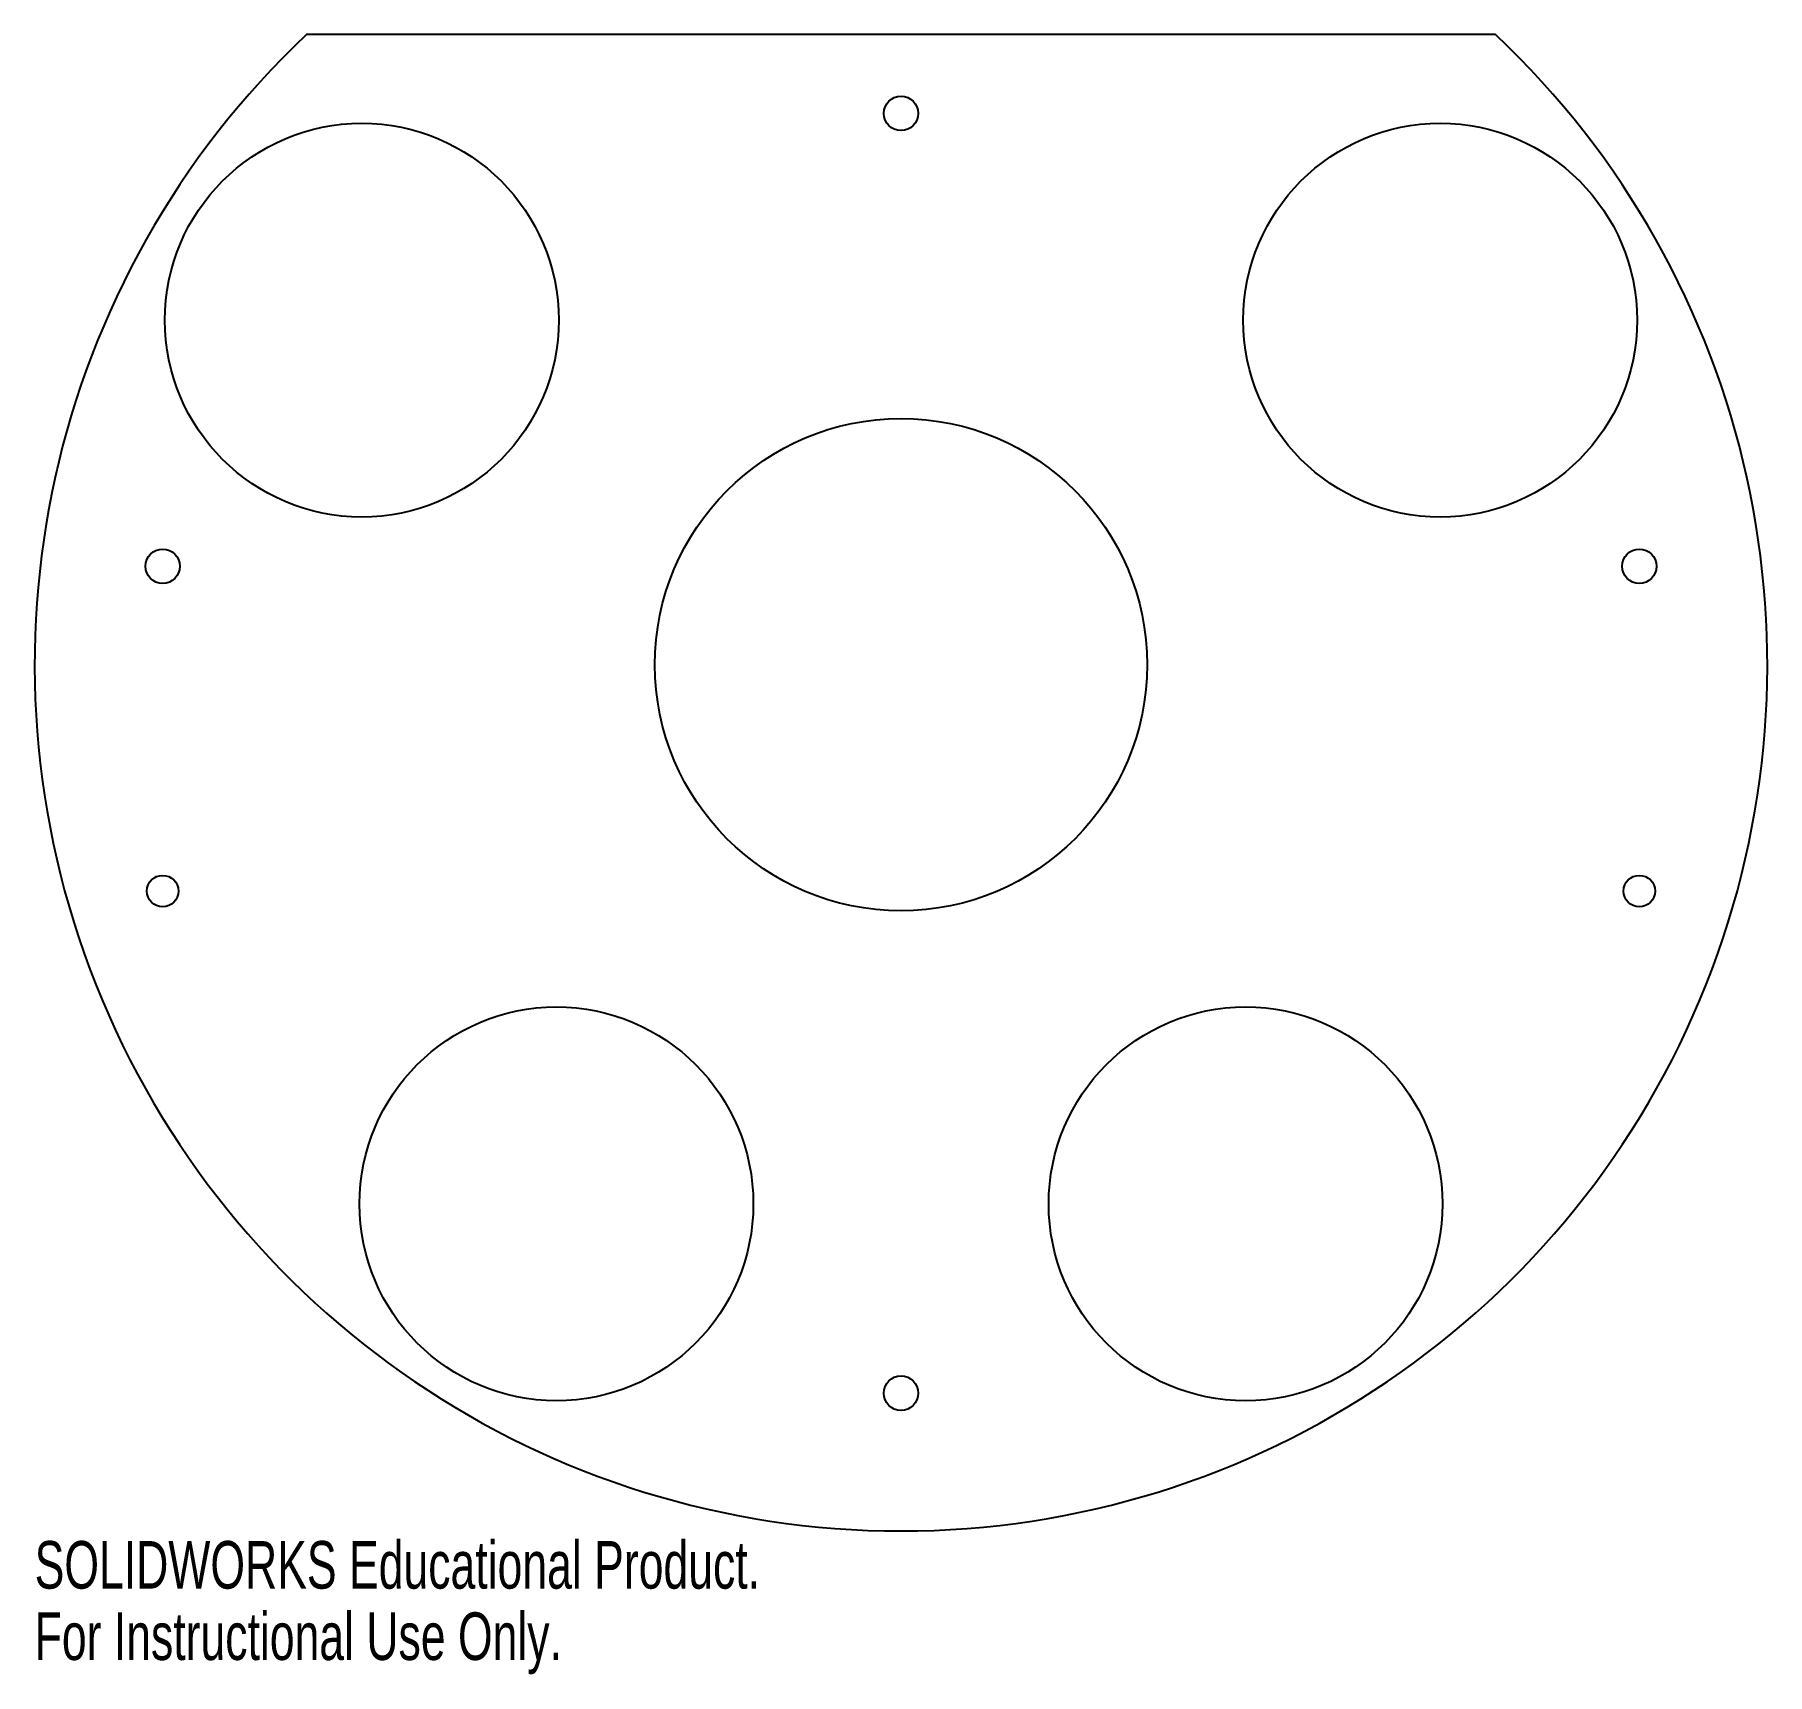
# Model space of a CAD drawing. Header units: millimetres. Extents: x -88 to 88, y -103 to 64.
import ezdxf

# ---------------------------------------------------------------- set-up
doc = ezdxf.new("R2010")
doc.units = ezdxf.units.MM
doc.styles.add('SLDTEXTSTYLE0', font='TXT', dxfattribs={"width": 0.7})

msp = doc.modelspace()

# ---------------------------------------------------------------- linework, layer by layer
at = {"color": 7, "linetype": 'Continuous', "lineweight": 25}
msp.add_line((60.4, 64), (-60.4, 64), dxfattribs=at)
for centre, radius in [((0, 56), 1.75), ((-54.77, 35), 20), ((54.77, 35), 20), ((0, 0), 25), ((-75, 10), 1.75), ((75, 10), 1.75), ((-75, -23), 1.6), ((75, -23), 1.6), ((-35, -54.77), 20), ((35, -54.77), 20), ((0, -74), 1.75)]:
    msp.add_circle(centre, radius, dxfattribs=at)
msp.add_arc((0, 0), 88, 133.3418, 46.6582, dxfattribs=at)

# ---------------------------------------------------------------- texts
at = {"color": 7, "linetype": 'Continuous', "char_height": 4.8336, "attachment_point": 1, "style": 'SLDTEXTSTYLE0'}
for s, insert in [('SOLIDWORKS Educational Product.', (-88, -89.02)), ('For Instructional Use Only.', (-88, -96.27))]:
    msp.add_mtext(s, dxfattribs=dict(at, insert=insert))

doc.saveas('drawing.dxf')
